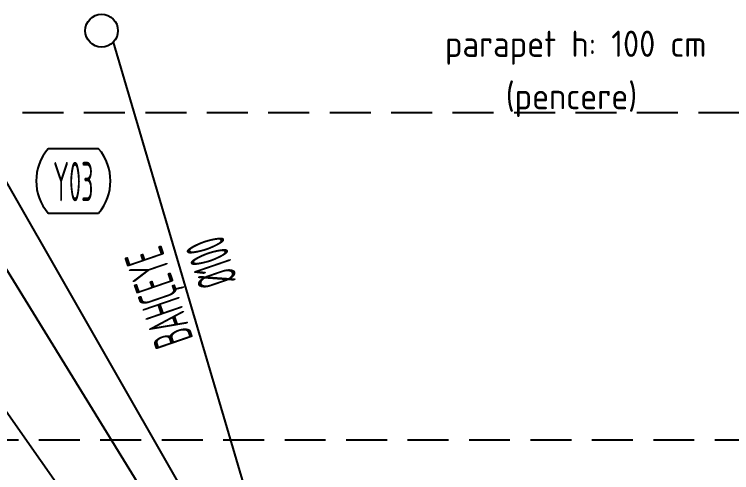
# Model space of a CAD drawing. Header units: centimetres. Extents: x 31 to 22766, y 238 to 3306.
# Drawn here: x 2354.5 to 2573.4, y 662.1 to 802 of the extents above; entities that cross this region are included whole.
import ezdxf
from ezdxf.xclip import XClip

# ---------------------------------------------------------------- set-up
doc = ezdxf.new("R2010")
doc.units = ezdxf.units.CM
doc.header["$XCLIPFRAME"] = 0
doc.linetypes.add('ACAD_ISO07W100', pattern=[3, 0, -3])
doc.linetypes.add('HIDDEN', pattern=[0.375, 0.25, -0.125])
for name, color, linetype in [('izdüşüm', 8, 'ACAD_ISO07W100'), ('M-ST-PİSSU', 8, 'Continuous'), ('M-ST-YAĞMUR SUYU', 6, 'RAINWATER')]:
    doc.layers.add(name, color=color, linetype=linetype)
doc.layers.add('YAZI1', color=8, linetype='Continuous', lineweight=5)
doc.styles.add('SANSSERIF', font='geniso.shx')
doc.styles.get("Standard").update_dxf_attribs({"font": 'GENISO.shx'})
doc.styles.add('style1', font='GENISO.shx', dxfattribs={"height": 80})
doc.linetypes.add('RAINWATER', pattern='A,6,-0.4,[") )",Standard,S=1,R=0,X=-0.1,Y=-0.5],-1.1', length=7.5)

# ---------------------------------------------------------------- blocks, each defined once
blk = doc.blocks.new('REZERVASYON BOŞLUKLARI')
at = {"color": 6}
for points in [[(2057.03, -1332.97), (2569.83, -2230.29), (2057.03, -1497.97)], [(2077.03, -1427.97), (2569.83, -2230.29)]]:
    blk.add_lwpolyline(points, dxfattribs=at)
blk = doc.blocks.new('G$C59B2B4D2')
at = {"color": 6}
blk.add_blockref('REZERVASYON BOŞLUKLARI', (-647.03, 1767.97), dxfattribs=at)
blk = doc.blocks.new('G$CCD2FF134')
at = {"layer": 'M-ST-PİSSU', "color": 6, "linetype": 'Continuous', "ltscale": 5}
blk.add_circle((-1325.86, -1475), 5, dxfattribs=at)
at = {"layer": 'M-ST-YAĞMUR SUYU', "ltscale": 5}
blk.add_line((-1322.32, -1478.54), (-1274.83, -1639.54), dxfattribs=at)
at = {"layer": 'M-ST-YAĞMUR SUYU', "ltscale": 5, "elevation": -58.4}
blk.add_lwpolyline([(-1326.79, -1530.73, 0.369965), (-1326.79, -1511.03), (-1342.16, -1511.03, 0.369965), (-1342.16, -1530.73)], format="xyb", close=True, dxfattribs=at)
at = {"layer": 'M-ST-YAĞMUR SUYU', "color": 7, "ltscale": 5, "style": 'SANSSERIF', "width": 0.5}
blk.add_text('Y03', height=12, dxfattribs=at).set_placement((-1340.66, -1527.07, -58.4))
at = {"layer": 'M-ST-YAĞMUR SUYU', "color": 7, "ltscale": 10, "width": 0.5}
for s, p in [('Ø100', (-1284.31, -1550.85)), ('BAHÇEYE', (-1297.78, -1568.98))]:
    blk.add_text(s, height=12, rotation=108.9589, dxfattribs=at).set_placement(p)

msp = doc.modelspace()

# ---------------------------------------------------------------- linework, layer by layer
at = {"layer": 'izdüşüm', "color": 251, "linetype": 'HIDDEN', "ltscale": 50}
for points in [[(457.03, 2402.03), (3837.03, 2402.03), (3837.03, 672.03), (457.03, 672.03)], [(557.03, 772.03), (3737.03, 772.03), (3737.03, 2302.03), (557.03, 2302.03)]]:
    msp.add_lwpolyline(points, close=True, dxfattribs=at)

# ---------------------------------------------------------------- block references
ref = msp.add_blockref('G$CCD2FF134', (3707.03, 2272.03))
XClip(ref).set_block_clipping_path([(-3470.0000000001, -1889.9999999982), (349.9999999999, 300.0000000019)])
msp.add_blockref('G$C59B2B4D2', (647.03, 832.03))

# ---------------------------------------------------------------- texts
at = {"layer": 'YAZI1', "char_height": 8, "attachment_point": 1, "style": 'style1'}
for s, insert, width in [('\\pxsm1,qc;parapet h: 100 cm', (1960.04, 797.04), 1131.5727), ('\\pxsm1,qc;(pencere)', (2469.91, 781.04), 109.2793)]:
    msp.add_mtext(s, dxfattribs=dict(at, insert=insert, width=width))

doc.saveas('drawing.dxf')
